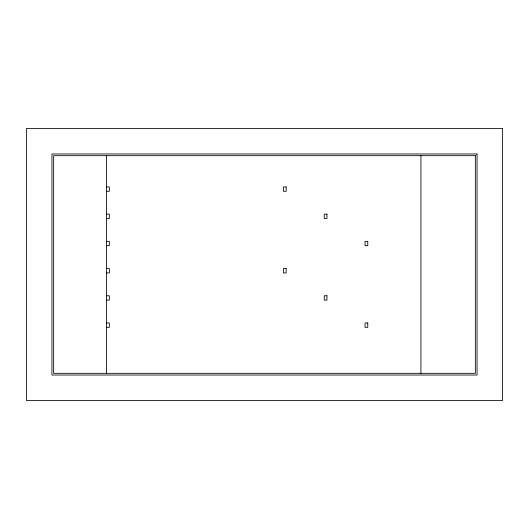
<?xml version="1.0" encoding="UTF-8"?>
<svg xmlns="http://www.w3.org/2000/svg" width="529" height="529" viewBox="0 0 529 529"><rect width="100%" height="100%" fill="white"/><g stroke="black" fill="none" stroke-linecap="round" stroke-linejoin="round"><path stroke-width="0.79" d="M106.6 186.942L109.318 186.942L109.318 191.3L106.6 191.3M106.6 214.152L109.318 214.152L109.318 218.503L106.6 218.503M106.6 241.356L109.318 241.356L109.318 245.707L106.6 245.707M106.6 268.56L109.318 268.56L109.318 272.918L106.6 272.918M106.6 295.771L109.318 295.771L109.318 300.122L106.6 300.122M106.6 322.974L109.318 322.974L109.318 327.325L106.6 327.325M420.932 155.678L420.932 373.322M106.6 155.678L106.6 373.322M502.55 128.474L26.45 128.474L26.45 400.526L502.55 400.526L502.55 128.474M477.046 153.979L51.954 153.979L51.954 375.021L477.046 375.021L477.046 153.979M475.346 155.678L53.654 155.678L53.654 373.322L475.346 373.322L475.346 155.678M286.156 186.942L283.432 186.942L283.432 191.3L286.156 191.3L286.156 186.942M326.962 214.152L324.244 214.152L324.244 218.503L326.962 218.503L326.962 214.152M367.774 241.356L365.05 241.356L365.05 245.707L367.774 245.707L367.774 241.356M286.156 268.56L283.432 268.56L283.432 272.918L286.156 272.918L286.156 268.56M326.962 295.771L324.244 295.771L324.244 300.122L326.962 300.122L326.962 295.771M367.774 322.974L365.05 322.974L365.05 327.325L367.774 327.325L367.774 322.974"/></g></svg>
